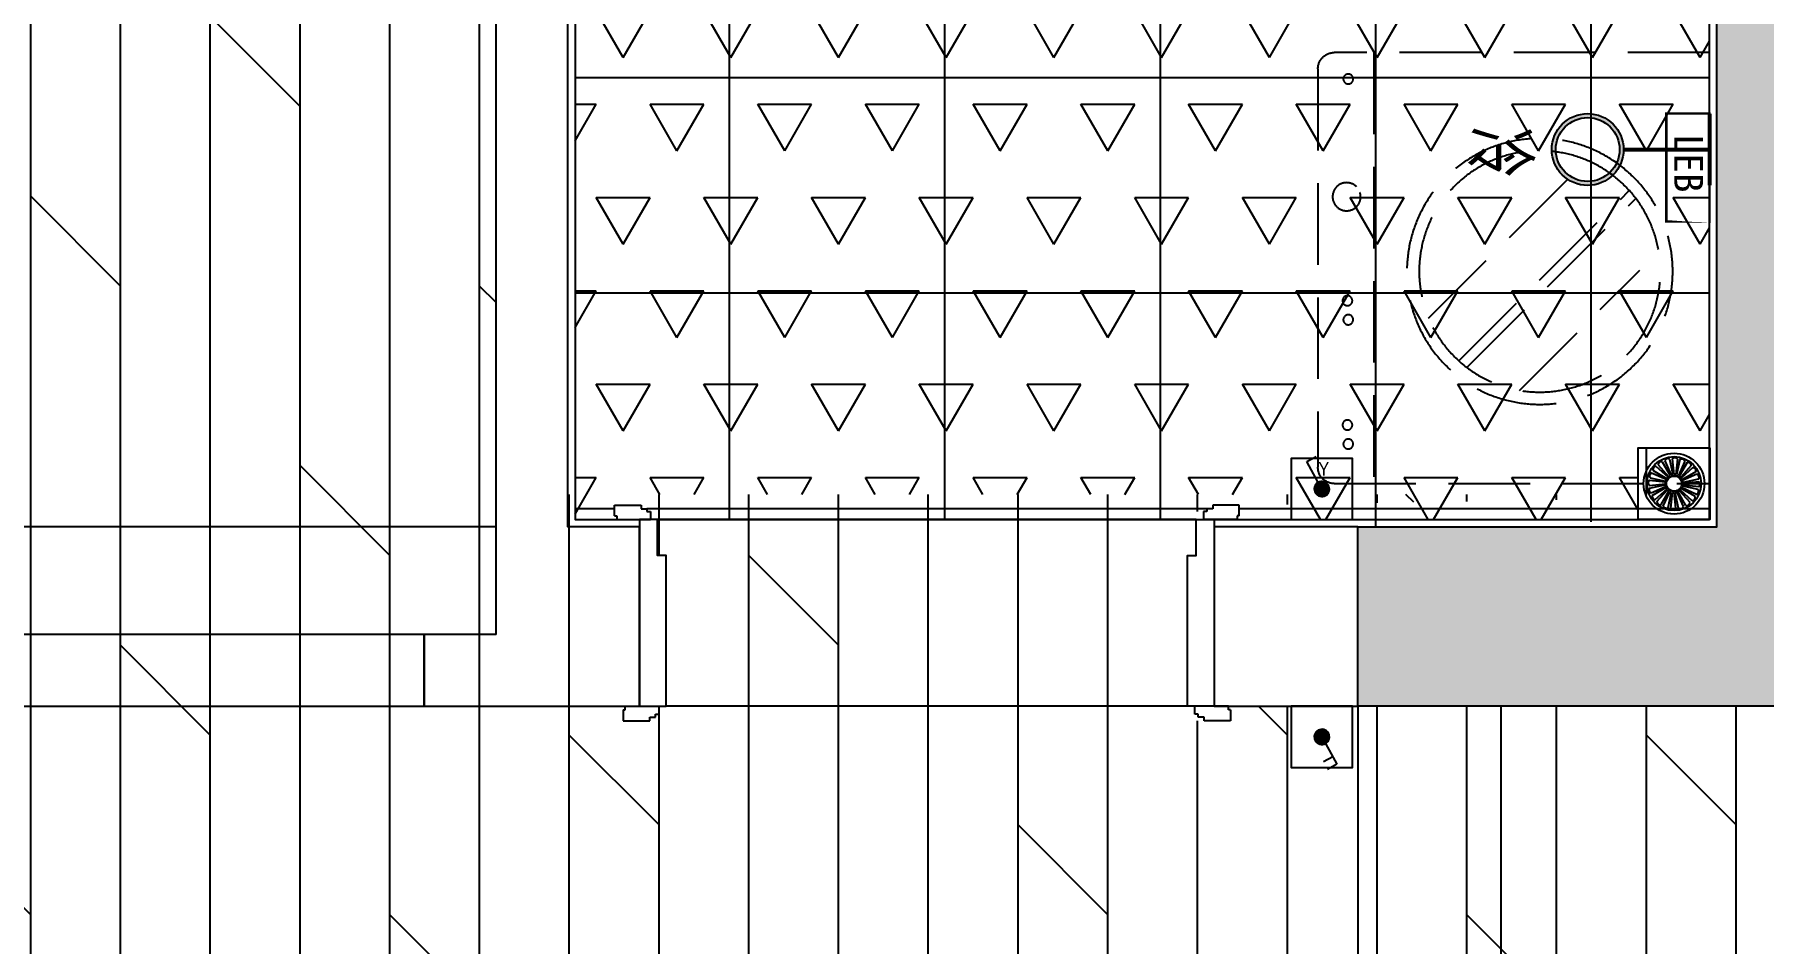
# Model space of a CAD drawing. Header units: millimetres. Extents: x -28014 to 297841, y -81741 to 47579.
# Drawn here: x 64881 to 67288, y -25915 to -24650 of the extents above; entities that cross this region are included whole.
import ezdxf
from ezdxf.enums import TextEntityAlignment as Align

# ---------------------------------------------------------------- set-up
doc = ezdxf.new("R2010")
doc.units = ezdxf.units.MM
doc.header["$MEASUREMENT"] = 0
doc.linetypes.add('DASH', pattern=[0.35, 0.25, -0.1])
for name, color, linetype in [('AR9-剪力墙（柱）线', 6, 'Continuous'), ('AR9-墙线', 160, 'Continuous'), ('DS-4BS-墙体完成面', 20, 'Continuous'), ('EM-开关图标', 14, 'Continuous'), ('EM-弱电图标', 14, 'Continuous'), ('EM-强电图标', 14, 'Continuous'), ('EM-给排水图标', 14, 'Continuous'), ('FC-地漏', 144, 'Continuous'), ('FC-地面造型线', 136, 'Continuous'), ('FC-平面高差线', 144, 'Continuous'), ('FF-活动家具', 51, 'Continuous'), ('FF-门套', 20, 'Continuous'), ('RC-天花轮廓线', 30, 'Continuous')]:
    doc.layers.add(name, color=color, linetype=linetype)
doc.styles.add('HZ', font='bzxw.shx', dxfattribs={"width": 0.9, "bigfont": 'bzhz.shx'})
doc.styles.add('宋体', font='', dxfattribs={"width": 0.8})
doc.styles.get('宋体').set_extended_font_data('SimSun')

# ---------------------------------------------------------------- blocks, each defined once
blk = doc.blocks.new('A$C214622EC')
at = {"linetype": 'ByBlock', "ltscale": 0.01}
h = blk.add_hatch(color=250, dxfattribs=at)
h.dxf.hatch_style = 1
h.paths.add_polyline_path([(-19500.02739120409, 6749.99983642681), (-19700.08216662705, 6749.999836476694), (-19700.08216671791, 5699.999998429616), (-20200.02739049221, 5699.999998429616), (-20200.02739049221, 5449.999999779218), (-19500.02739152883, 5449.999999779218)])
blk.add_lwpolyline([(-19500.02739120409, 6749.99983642681), (-19500.02739152883, 5449.999999779218), (-20200.02739049221, 5449.999999779218), (-20200.02739049221, 5699.999998429616), (-19700.08216671791, 5699.999998429616), (-19700.08216662711, 6749.999836476753)])
blk = doc.blocks.new('FADSASDFADSFFASD')
for p, q in [((772946.0582555493, 351903.3689551179), (772941.0582555493, 351903.3689551179)), ((772941.0582555493, 351903.3689551179), (772941.0582555493, 351856.3689551179)), ((772946.0582555493, 351906.3689551177), (772961.0582555493, 351906.3689551179)), ((772946.0582555493, 351906.3689551179), (772946.0582555493, 351903.3689551179)), ((772961.0582555493, 351906.3689551179), (772961.0582555493, 351869.3689551179)), ((772952.0582555493, 351856.3689551179), (772941.0582555493, 351856.3689551179)), ((772956.0582555493, 351861.3689551179), (772952.0582555493, 351861.3689551179)), ((772952.0582555493, 351861.3689551179), (772952.0582555493, 351856.3689551179)), ((772961.0582555493, 351869.3689551179), (772956.0582555493, 351869.3689551179)), ((772956.0582555493, 351869.3689551179), (772956.0582555493, 351861.3689551179))]:
    blk.add_line(p, q)
blk.add_arc((772959.0582555493, 351899.3689551179), 2, 0, 0)
blk = doc.blocks.new('*U173')
blk.add_lwpolyline([(279.9983895723671, 70.00007680318231), (279.9983895723671, 45.00007680318231), (20.00002550540376, 45.00007680318231), (20.00002550563659, 82.00007680318231), (229.9983895723671, 82.00007680318231), (229.9983895723671, 70.00007680318231), (279.9983895723671, 70.00007680318231)])
at = {"rotation": 180}
blk.add_blockref('FADSASDFADSFFASD', (772961.0582810554, 351928.3690517737), dxfattribs=at)
at = {"xscale": -1, "rotation": 180}
blk.add_blockref('FADSASDFADSFFASD', (-772661.0598659767, 351916.3689651589), dxfattribs=at)
blk = doc.blocks.new('*U172')
blk.add_lwpolyline([(280.0000242607857, 70.00007680318231), (280.0000242607857, 45.00007680318231), (20.00002550540376, 45.00007680318231), (20.00002550563659, 82.00007680318231), (230.0000242607857, 82.00007680318231), (230.0000242607857, 70.00007680318231), (280.0000242607857, 70.00007680318231)])
at = {"rotation": 180}
blk.add_blockref('FADSASDFADSFFASD', (772961.0582810554, 351928.3690517737), dxfattribs=at)
at = {"xscale": -1, "rotation": 180}
blk.add_blockref('FADSASDFADSFFASD', (-772661.0582312882, 351916.3689651589), dxfattribs=at)
blk = doc.blocks.new('A$C4A2424DA')
at = {"linetype": 'DASH', "ltscale": 500}
for p, q in [((0.002667814027518, 600.0924153933303), (660.2928535034878, 600.0924153933303)), ((0.002667814027518, 25.00186097389087), (0.002667814027518, 600.0924153933303)), ((0.002667814027518, 600.0924153933303), (660.2928535034878, 600.0924153933303)), ((0.002667814027518, 25.00186097389087), (0.002667814027518, 600.0924153933303)), ((660.2928535034878, 600.0924153933303), (660.2928535034878, 25.00186097389087)), ((660.2928535034878, 600.0924153933303), (660.2928535034878, 25.00186097389087)), ((142.8048852467909, 308.8845071909018), (326.9861464472488, 493.0657683913597)), ((142.8048852467909, 308.8845071909018), (326.9861464472488, 493.0657683913597)), ((177.7822698350064, 228.2326762131415), (436.7788704014382, 487.2292767795733)), ((177.7822698350064, 228.2326762131415), (436.7788704014382, 487.2292767795733)), ((187.9273818288929, 215.9979400336742), (449.0136065804398, 477.084164785221)), ((187.9273818288929, 215.9979400336742), (449.0136065804398, 477.084164785221)), ((253.4096017917618, 169.5809191265143), (489.2400457081385, 405.411363042891)), ((253.4096017917618, 169.5809191265143), (489.2400457081385, 405.411363042891)), ((660.2928535034878, 85.38189867977052), (0.002667814027518, 85.38189867977052)), ((660.2928535034878, 85.38189867977052), (0.002667814027518, 85.38189867977052)), ((635.2928535034878, 0.0018609738908708), (25.00266781402752, 0.0018609738908708)), ((635.2928535034878, 0.0018609738908708), (25.00266781402752, 0.0018609738908708))]:
    blk.add_line(p, q, dxfattribs=at)
for centre, start, end in [((25.00266781402752, 25.00186097389087), 180, 270), ((25.00266781402752, 25.00186097389087), 180, 270), ((635.2928535034878, 25.00186097389087), 270, 0), ((635.2928535034878, 25.00186097389087), 270, 0)]:
    blk.add_arc(centre, 25, start, end, dxfattribs=at)
for centre, major_axis, ratio, start_param, end_param in [((325.0156687037088, 339.9958779113366), (144.0284286648384, 144.0284286648384), 1, 6.283185307179183, 12.56637061435877), ((325.0156687037088, 339.9958779113366), (144.0284286648384, 144.0284286648384), 1, 6.283185307179183, 12.56637061435877), ((325.0156687037088, 339.9958779113366), (130.7070904660504, 130.7070904660503), 1, 3.141592653589792, 9.42477796076938), ((325.0156687037088, 339.9958779113366), (130.7070904660504, 130.7070904660503), 1, 3.141592653589792, 9.42477796076938), ((60.63004229078066, 46.43343960074708), (-5.37478344416013, 5.374783444160132), 0.99999999997834, -1.570796326784065, 4.712388980395518), ((60.63004229078066, 46.43343960074708), (-5.37478344416013, 5.374783444160132), 0.99999999997834, -1.570796326784065, 4.712388980395518), ((89.78881114302202, 45.16664355807004), (5.374783444043711, 5.374783444043711), 1, 3.141592653600623, 9.424777960780206), ((89.78881114302202, 45.16664355807004), (5.374783444043711, 5.374783444043711), 1, 3.141592653600623, 9.424777960780206), ((250.998677094467, 46.43343960074708), (-5.37478344416013, 5.374783444160132), 0.99999999997834, -1.570796326784065, 4.712388980395518), ((250.998677094467, 46.43343960074708), (-5.37478344416013, 5.374783444160132), 0.99999999997834, -1.570796326784065, 4.712388980395518), ((280.1574459467083, 45.16664355807004), (5.374783444160132, 5.37478344416013), 1, 3.141592653578962, 9.424777960758547), ((280.1574459467083, 45.16664355807004), (5.374783444160132, 5.37478344416013), 1, 3.141592653578962, 9.424777960758547), ((439.4533988046459, 43.89974238723516), (15.22859026002698, 15.22859026002698), 1, 3.141592653589792, 9.42477796076938), ((439.4533988046459, 43.89974238723516), (15.22859026002698, 15.22859026002698), 1, 3.141592653589792, 9.42477796076938), ((619.8359060380608, 46.43343960074708), (5.374783444160132, 5.37478344416013), 0.9999999999783408, 6.283185307168754, 12.56637061434834), ((619.8359060380608, 46.43343960074708), (5.374783444160132, 5.37478344416013), 0.9999999999783408, 6.283185307168754, 12.56637061434834)]:
    blk.add_ellipse(centre, major_axis=major_axis, ratio=ratio, start_param=start_param, end_param=end_param, dxfattribs=at)
blk = doc.blocks.new('f4wr3wr')
for p, q in [((19116.27972934011, 61733.36288297945), (19135.24758245435, 61722.40373720817)), ((19120.4984315898, 61739.16942848364), (19136.78258754814, 61724.51649046672)), ((19123.30677005788, 61741.531318578), (19137.95970807481, 61725.2471626199)), ((19129.1133155619, 61745.75002082746), (19140.07246133324, 61726.78216771339)), ((19132.51406833949, 61747.12848747947), (19141.41775959334, 61727.11332797841)), ((19139.34007196792, 61749.34639050474), (19143.90145000734, 61727.92032791354)), ((19143.00034967845, 61749.60649979505), (19145.28323883424, 61727.81956001668)), ((19150.17763463641, 61749.60649979481), (19147.8947454812, 61727.81956001691)), ((19153.73914379568, 61748.72279041325), (19149.17776575626, 61727.29672782158)), ((19160.56514742423, 61746.50488738791), (19151.66145617084, 61726.48972788692)), ((19163.67926270096, 61744.56386296614), (19152.7201169302, 61725.59600985207)), ((19169.48580820498, 61740.3451607168), (19154.83287018852, 61724.06100475858)), ((19171.84769829968, 61737.53682224813), (19155.56354234158, 61722.88388423144)), ((19176.06640054879, 61731.73027674458), (19157.09854743513, 61720.77113097312)), ((19111.2370925115, 61719.86125491478), (19133.02403228963, 61717.57836575952)), ((19111.2370925115, 61712.68396995735), (19133.02403228963, 61714.9668591122)), ((19111.49720180139, 61709.02369224618), (19132.923264393, 61713.58507028577)), ((19112.12080189341, 61723.42276407458), (19133.54686448455, 61718.86138603475)), ((19113.71510482708, 61702.19768861809), (19133.73026432795, 61711.10137987178)), ((19114.33870491805, 61730.24876770267), (19134.35386441939, 61721.34507644875)), ((19115.09357147885, 61698.79693584039), (19134.06142459298, 61709.75608161167)), ((19119.31227372843, 61692.99039033637), (19135.59642968618, 61707.6433283533)), ((19174.88024268742, 61697.16432960465), (19155.91238957341, 61708.12347537657)), ((19176.82126710948, 61700.27844488207), (19156.80610760837, 61709.18213613628)), ((19177.44486720092, 61728.32952396671), (19157.42970770015, 61719.4258327132)), ((19179.0391701347, 61707.10444851039), (19157.61310754321, 61711.66582655028)), ((19179.92287951603, 61717.84324262763), (19158.13593973813, 61715.56035347236)), ((19179.92287951661, 61710.66595767019), (19158.13593973848, 61712.94884682522)), ((19179.66277022636, 61721.50352033868), (19158.23670763464, 61716.94214229897)), ((19121.6741638222, 61690.18205186864), (19136.32710183947, 61706.46620782622)), ((19127.48070932622, 61685.96334961907), (19138.43985509791, 61704.93120273278)), ((19130.59482460353, 61684.02232519706), (19139.49851585727, 61704.03748469782)), ((19137.42082823196, 61681.80442217155), (19141.98220627138, 61703.23048476293)), ((19140.98233739135, 61680.92071279016), (19143.26522654656, 61702.70765256806)), ((19148.15962234919, 61680.92071278993), (19145.87673319387, 61702.70765256806)), ((19151.81990006019, 61681.18082208006), (19147.25852202042, 61702.60688467149)), ((19158.64590368827, 61683.39872510533), (19149.74221243418, 61703.41388460615)), ((19162.04665646562, 61684.77719175734), (19151.08751069487, 61703.74504487141)), ((19167.85320197023, 61688.9958940068), (19153.2002639533, 61705.28004996484)), ((19170.66154043807, 61691.3577841011), (19154.37738448021, 61706.01072211802))]:
    blk.add_line(p, q)
blk.add_lwpolyline([(19095.57998601394, 61665.26360629225), (19095.57998601359, 61765.26360629225), (19195.57998601359, 61765.26360629225), (19195.57998601394, 61665.26360629225)], close=True)
for radius in [42.35064905914451, 37.6505062399264, 10.55313035217348]:
    blk.add_circle((19145.57998601382, 61715.26360629225), radius)
for centre, radius, start, end in [((19120.89095150726, 61734.44844001986), 4.737278117401089, 94.75284487724441, 193.247155136135), ((19128.02775852149, 61741.13879866042), 4.737278117401092, 76.75284484037662, 175.2471551360499), ((19136.88269985595, 61745.2963131885), 4.737278117401092, 58.75284488067986, 157.2471551181509), ((19146.58899215772, 61746.51401711558), 4.737278117401092, 40.75284487134591, 139.2471551286541), ((19156.1965159073, 61744.67271309678), 4.737278117401092, 22.75284488184904, 121.2471551193201), ((19164.76481974137, 61739.95264079934), 4.737278117401092, 4.752844863950074, 103.2471551321244), ((19171.45517838176, 61732.81583378458), 4.737278117401092, 346.7528448638651, 85.24715514934427), ((19114.32957519102, 61716.27261243603), 4.737278117401092, 130.7528448666424, 229.2471551333576), ((19115.54727911775, 61706.56632013462), 4.737278117401092, 148.7528448658148, 247.2471551497002), ((19116.1708792093, 61725.88013618591), 4.737278117401092, 112.7528448502998, 211.2471551341852), ((19132.48707390623, 61712.07039311156), 1.57623255997641, 322.0651242324077, 73.9348758085531), ((19132.14112949686, 61716.27261243603), 1.57623255997641, 304.0651242217306, 55.93487580971188), ((19133.11067399767, 61720.37606320897), 1.57623255997641, 286.0651242198541, 37.93487576759233), ((19134.11464377574, 61708.18074774143), 1.57623255997641, 340.0651242080531, 91.93487581285645), ((19135.3008016377, 61723.97907107841), 1.57623255997641, 268.0651242138088, 19.93487579194691), ((19138.49712746311, 61726.72894853022), 1.57623255997641, 250.0651242080531, 1.934875786191256), ((19142.38677283318, 61728.35651840019), 1.57623255997641, 232.0651242157352, 343.9348757833507), ((19146.58899215772, 61728.70246280933), 1.57623255997641, 214.0651242023125, 325.9348757976874), ((19150.692442931, 61727.73291830847), 1.57623255997641, 196.0651242166493, 307.9348757842647), ((19154.29545079998, 61725.54279066907), 1.57623255997641, 178.0651242138087, 289.9348757919469), ((19155.85917039041, 61706.54814150656), 1.57623255997641, 88.06512421380874, 199.9348757919469), ((19157.04532825178, 61722.34646484308), 1.57623255997641, 160.0651242080531, 271.9348758128564), ((19158.04929803009, 61710.15114937577), 1.57623255997641, 106.0651242198541, 217.9348757675923), ((19158.67289812199, 61718.45681947324), 1.57623255997641, 142.0651242324077, 253.9348758085531), ((19159.0188425309, 61714.25460014894), 1.57623255997641, 124.0651242217306, 235.9348758097119), ((19175.61269291013, 61723.96089245012), 4.737278117401092, 328.7528448658148, 67.24715514970025), ((19176.83039683709, 61714.25460014871), 4.737278117401092, 310.7528448666424, 49.24715513335762), ((19119.70479364588, 61697.71137880045), 4.737278117401092, 166.752844863865, 265.2471551493443), ((19126.39515228616, 61690.5745717861), 4.737278117401089, 184.7528448639501, 283.2471551321244), ((19134.96345612046, 61685.85449948796), 4.737278117401092, 202.7528448818491, 301.2471551193201), ((19136.86452122824, 61704.9844219159), 1.57623255997641, 358.0651242138088, 109.9348757919469), ((19140.46752909746, 61702.79429427604), 1.57623255997641, 16.06512421664932, 127.9348757842647), ((19144.57097987039, 61701.82474977523), 1.57623255997641, 34.06512420231257, 145.9348757976874), ((19148.77319919493, 61702.17069418461), 1.57623255997641, 52.06512421573528, 163.9348757833507), ((19152.66284456418, 61703.79826405458), 1.57623255997641, 70.06512420805309, 181.9348757861912), ((19154.27727217169, 61685.23089939629), 4.737278117401092, 238.7528448806799, 337.247155118151), ((19163.13221350627, 61689.38841392432), 4.737278117401089, 256.7528448403766, 355.2471551360499), ((19170.2690205205, 61696.07877256494), 4.737278117401092, 274.7528448506558, 13.24715513613497), ((19174.98909281881, 61704.64707639889), 4.737278117401092, 292.7528448502998, 31.24715513418517), ((19144.57097987039, 61684.01319546899), 4.737278117401092, 220.7528448713459, 319.2471551286541)]:
    blk.add_arc(centre, radius, start, end)
blk = doc.blocks.new('双开--平面')
at = {"linetype": 'Continuous'}
h = blk.add_hatch(color=0, dxfattribs=at)
edge = h.paths.add_edge_path()
edge.add_ellipse((132721.2337280157, 52550.99776778795), major_axis=(-33.67239044157301, 9.575949031769538), ratio=0.9999999995228797, start_angle=0, end_angle=360, ccw=False)
at = {"color": 0, "linetype": 'Continuous'}
for p, q in [((132650.9704549747, 52677.89701927213), (132694.585294641, 52702.34585893549)), ((132704.7831466028, 52581.89933811179), (132650.9704549747, 52677.89701927213)), ((132670.5295267062, 52643.00514753958), (132714.1443663884, 52667.45398721182))]:
    blk.add_line(p, q, dxfattribs=at)
at = {"color": 0, "linetype": 'Continuous', "extrusion": (0, 0, -1)}
blk.add_ellipse((132721.2337280157, 52550.99776778795), major_axis=(-33.67239044157301, 9.575949031769538), ratio=0.9999999995228795, start_param=1.568207138530235, end_param=7.851392445709822, dxfattribs=at)
blk = doc.blocks.new('*U66')
at = {"elevation": 1.282387529499829e-10}
blk.add_lwpolyline([(133190.7554036128, 53111.96043004406), (133275.7554036128, 53111.96043004406), (133275.7554036128, 53196.96043004406), (133190.7554036128, 53196.96043004406)], close=True, dxfattribs=at)
blk.add_point((133233.2554036128, 53151.96043004406))
at = {"xscale": 0.3, "yscale": 0.3, "zscale": 0.3}
blk.add_blockref('双开--平面', (93416.8885563842, 37389.15526418239), dxfattribs=at)
blk = doc.blocks.new('浴霸')
at = {"linetype": 'Continuous'}
h = blk.add_hatch(color=0, dxfattribs=at)
edge = h.paths.add_edge_path()
edge.add_ellipse((132721.1777268409, 50857.95861759874), major_axis=(-33.73970859389745, 9.335991741220125), ratio=0.9999999996113518, start_angle=0, end_angle=360, ccw=False)
at = {"color": 0}
for p, q in [((132652.0402987345, 50985.4747483438), (132695.8698091641, 51009.53662722937)), ((132705.0012770528, 50889.00456982334), (132652.0402987345, 50985.4747483438))]:
    blk.add_line(p, q, dxfattribs=at)
at = {"color": 0, "linetype": 'Continuous', "extrusion": (0, 0, -1)}
blk.add_ellipse((132721.1777268409, 50857.95861759874), major_axis=(-33.73970859389745, 9.335991741220125), ratio=0.9999999996113518, start_param=1.584617331103228, end_param=7.867802638282814, dxfattribs=at)
at = {"color": 0, "style": 'HZ', "width": 0.9}
blk.add_text('Y', height=62.83662477473897, dxfattribs=at).set_placement((132731.2642933962, 50951.53389220146), align=Align.MIDDLE)
blk = doc.blocks.new('*U67')
at = {"elevation": 1.282387529499829e-10}
blk.add_lwpolyline([(133190.7554036128, 53111.96043004406), (133275.7554036128, 53111.96043004406), (133275.7554036128, 53196.96043004406), (133190.7554036128, 53196.96043004406)], close=True, dxfattribs=at)
blk.add_point((133233.2554036128, 53151.96043004406))
at = {"xscale": 0.2999999999999999, "yscale": 0.2999999999999999, "zscale": 0.2999999999999999, "rotation": 0.507089957937281}
blk.add_blockref('浴霸', (93553.49679998754, 37545.27892653232), dxfattribs=at)
blk = doc.blocks.new('*U127')
at = {"lineweight": -3}
h = blk.add_hatch(color=12, dxfattribs=at)
h.dxf.hatch_style = 1
edge = h.paths.add_edge_path()
edge.add_arc((75, -169.6747247777529), 49.99999999995343, 0, 360)
edge = h.paths.add_edge_path(flags=17)
edge.add_arc((75, -169.6747247777529), 44.39999999995864, 0, 360)
at = {"color": 12, "lineweight": -3, "const_width": 5.599999999994784}
for points in [[(124.9999999998836, 0), (25, 0)], [(75, -119.6747247778111), (75, 0)]]:
    blk.add_lwpolyline(points, dxfattribs=at)
at = {"color": 12, "lineweight": -3}
for radius in [49.99999999995343, 44.39999999995864]:
    blk.add_circle((75, -169.6747247777529), radius, dxfattribs=at)
at = {"color": 50, "style": '宋体', "width": 0.7}
for tag, p in [('热', (-109.4197038062848, -328.2033340032212)), ('冷', (43.17925840010867, -328.2033340032212))]:
    blk.add_attdef(tag, p, '', height=75, dxfattribs=at)
blk = doc.blocks.new('rsst')
at = {"layer": 'EM-弱电图标', "const_width": 3.340709654370873}
blk.add_lwpolyline([(-60.17703170480672, 75), (-1.164153218269348e-10, 75), (1.164153218269348e-10, -75), (-60.17703170480672, -75.00000000023283)], close=True, dxfattribs=at)
at = {"layer": 'EM-弱电图标', "style": '宋体'}
blk.add_text('LEB', height=40.08851585245047, rotation=270, dxfattribs=at).set_placement((-49.04712359828409, 47.02807360095903))

msp = doc.modelspace()

# ---------------------------------------------------------------- hatches: boundary and pattern name
at = {"layer": 'FC-地面造型线'}
h = msp.add_hatch(dxfattribs=at)
h.set_pattern_fill('TRIANG', color=250, scale=400)
h.set_pattern_definition([(59.99999999999999, (0, 0), (-74.99999985479714, 129.9038104838329), [75, -75]), (120, (0, 0), (-149.9999998547972, 8.383292948721532e-08), [74.99999999999999, -74.99999999999999]), (0, (-37.5, 64.9519052), (75, 129.9038104), [75, -75])])
h.paths.add_polyline_path([(67213.05764110299, -23174.8372108046), (66963.14033462819, -23174.8372139918), (66963.14033275178, -22804.77404686812), (66863.26517646853, -22804.77404686812), (66863.26517646853, -22704.89889081292), (66907.28708906948, -22704.89889081292), (66907.28711378394, -22681.26847358627), (66930.9174815817, -22704.89889081292), (66963.14033224536, -22704.89889081292), (66963.14033041964, -22344.8348588647), (66513.13981170118, -22344.83486114642), (65833.16898661421, -22344.83486114642), (65833.16898661421, -22544.83485881305), (65633.13981169421, -22544.83485883191), (65633.13981169421, -25324.83600522924), (65673.16114557929, -25324.83600522924), (65673.16114557929, -25289.83436902373), (66573.16127620463, -25289.83436902386), (66573.16127620463, -25324.83437053804), (67113.67986162432, -25324.83437053804), (67113.67986162397, -25224.83418201839), (67213.05764110299, -25224.83418201839)])
h = msp.add_hatch(dxfattribs=at)
h.set_pattern_fill('DOLMIT', color=250, scale=500, angle=90)
h.set_pattern_definition([(90, (0, 0), (-125, 7.654042494670958e-15), []), (135, (0, 0), (-249.9999995804922, -249.9999995804921), [176.7766952966369, -353.5533905932737])])
h.paths.add_polyline_path([(72823.14007977518, -25734.93398282301), (72573.1398108608, -25734.93398281894), (72573.13981088431, -25584.83436903937), (72573.13981027635, -25534.83436931401), (72523.13981176208, -25534.83436931401), (72523.13981176208, -25474.83436931645), (72533.13981176168, -25474.83436931645), (72533.13981176168, -25434.83436931799), (72573.13981171073, -25434.83436931799), (72573.13981170952, -25384.83436931975), (71473.13981172862, -25384.83436931975), (71473.13981172982, -25434.83436931799), (71513.1398117294, -25434.83436931799), (71513.1398117294, -25474.83436931645), (71523.139811729, -25474.83436931645), (71523.139811729, -25534.83436931401), (71473.13981173224, -25534.83436931401), (71473.13981173345, -25584.83436931224), (70773.13981115527, -25584.83436933139), (70773.1398111095, -23114.83428835692), (70763.1398111095, -23114.83428835711), (67423.1671929464, -23114.83428844795), (67423.16719265425, -24284.83453254086), (67423.11241629208, -25584.83436918844), (66723.1124173287, -25584.83436918844), (66546.16118958882, -25584.83436928399), (66546.16118958913, -25604.83436929644), (66496.16118958913, -25604.83436929644), (66496.16118958913, -25584.83436929674), (66486.16120944227, -25584.83436929667), (66486.16120944227, -25374.83437054152), (66498.16120944227, -25374.83437054152), (66498.16120944227, -25313.83437054127), (66513.1612762044, -25313.83437054127), (66513.1612762044, -25304.83437054127), (66558.1612762044, -25304.83437054127), (67113.6798616243, -25295.5446527797), (67113.67986162397, -25224.83418201839), (67213.05764110299, -25224.83418201839), (67213.05764110299, -23174.8372108046), (66963.14033462819, -23174.8372139918), (66963.14033275178, -22804.77404686812), (66863.26517646853, -22804.77404686812), (66863.26517646853, -22704.89889081292), (66907.28708906948, -22704.89889081292), (66907.28711378394, -22681.26847358627), (66930.9174815817, -22704.89889081292), (67223.13981212191, -22704.89889078955), (67223.13981100566, -25289.83436900047), (65523.13981169535, -25289.83436902375), (65523.13981169596, -22534.83485881399), (65523.13981169509, -25484.83436929967), (65423.13981172204, -25484.83436929996), (65423.13981172151, -25584.83436929216), (65623.13981171907, -25584.83436929571), (65723.16121234119, -25584.83436929641), (65723.16121234119, -25324.83600522997), (65688.16114557903, -25324.83600522997), (65688.16114557872, -25304.83600522997), (65738.16114557872, -25304.83600522997), (65738.16114557872, -25324.83600523), (65748.16121234119, -25324.83600523), (65748.16121234119, -25374.83600523), (65760.16121234119, -25374.83600523), (65760.16121234119, -25595.83436929621), (65745.16123219382, -25595.83436929621), (65745.16123219382, -25604.83436929621), (65700.16123219382, -25604.83436929621), (65623.1398117196, -25584.83436929571), (65423.13981172151, -25584.83436929216), (65423.13981172204, -25484.83436929996), (65523.13981169509, -25484.83436929967), (65523.13981169596, -22534.83485883279), (65523.14345859645, -22484.83436926208), (62723.13981169883, -22484.83436926208), (62723.13981169777, -25484.83436928378), (64023.13980935182, -25484.83436928756), (64523.13981172204, -25484.83436929269), (64523.13981172151, -25584.83436928739), (64023.1398093598, -25584.8343692871), (64023.13980935951, -25684.83436927214), (63923.13980936061, -25684.83436927249), (63923.13980935985, -25584.83436928332), (62623.13981169835, -25584.83436928035), (61523.08504546358, -25584.83436919961), (61523.08504547237, -26014.83812077358), (60823.16551137915, -26014.83812077358), (60823.16551137915, -30184.83436313507), (61023.13981091534, -30184.83436313507), (61373.13981113903, -30184.83436925945), (63773.13981020445, -30184.8343692598), (64023.13980935329, -30184.83436926007), (64023.139809358, -26584.83436927262), (64023.13980936276, -26584.83436927214), (64023.13980936352, -26584.83436927092), (64223.13980936276, -26584.83436927214), (64223.1398093637, -26684.83436928134), (64323.13980936361, -26684.83436928134), (64323.13980936361, -26784.83436928273), (64223.1398093577, -26784.83440315468), (64223.13980936824, -30184.83440313482), (64223.13981170044, -30184.83436926021), (66723.11241710346, -30184.83436927639), (66723.11241765268, -29084.83449260096), (66723.1398116994, -26784.83436928471), (65223.13980936918, -26784.83436928465), (65223.13980936935, -26684.83436928593), (66923.139811798, -26684.83436928663), (66923.13980936835, -29084.83449270439), (66923.11241760419, -30184.83449260294), (67323.11241825996, -30184.83449260294), (67323.16719971853, -30184.83449258604), (67323.16719971853, -30184.83436924705), (67723.20560110925, -30184.83436922528), (67723.20560112037, -30384.83436922493), (68623.2056011121, -30384.83436917511), (68623.20560110103, -30184.83436917512), (71623.20560110103, -30184.8343690091), (71623.2056011121, -30384.8343690091), (72523.18255660485, -30384.83646460089), (72523.20518196978, -30184.8354167279), (73523.1667775075, -30184.83541673606), (73523.16719664983, -30184.83436894204), (72823.14007977518, -30184.83436927259)])
at = {"layer": 'RC-天花轮廓线'}
h = msp.add_hatch(dxfattribs=at)
h.set_pattern_fill('_USER', color=250, scale=300, double=1, pattern_type=0)
h.set_pattern_definition([(0, (66448.14007217815, -22609.63603642839), (0, 300), []), (90, (66448.14007217815, -22609.63603642839), (-300, 1.83697019872103e-14), [])])
edge = h.paths.add_edge_path()
edge.add_line((67213.05764110299, -23241.98293457401), (67213.05764110299, -23174.8372108046))
edge.add_line((67213.05764110299, -23174.8372108046), (66963.14033462819, -23174.8372139918))
edge.add_line((66963.14033462819, -23174.8372139918), (66963.14033252525, -22832.49780834614))
edge.add_line((66963.14033252525, -22832.49780834614), (66963.14033087599, -22534.83479030981))
edge.add_line((66963.14033087599, -22534.83479030981), (66963.14033087599, -22334.83436930818))
edge.add_line((66963.14033087599, -22334.83436930818), (66523.1398117016, -22334.83436925572))
edge.add_line((66523.1398117016, -22334.83436925572), (66523.13981170164, -22273.16774893207))
edge.add_line((66523.13981170164, -22273.16774893207), (66467.91818887682, -22273.16774893201))
edge.add_line((66467.91818887682, -22273.16774893201), (66467.91818887537, -22344.83486114642))
edge.add_line((66467.91818887537, -22344.83486114642), (65878.39060944006, -22344.83486114642))
edge.add_line((65878.39060944006, -22344.83486114642), (65865.27322787711, -22265.39005557705))
edge.add_arc((65849.8495702108, -22263.56661713466), 15.53107026449548, 321.8160175259451, 353.2575898987632, ccw=False)
edge.add_line((65862.05745339219, -22273.16774893202), (65833.16898661421, -22273.16774893206))
edge.add_line((65833.16898661421, -22273.16774893206), (65833.16898661421, -22544.83485881305))
edge.add_line((65833.16898661421, -22544.83485881305), (65633.13981169421, -22544.83485883191))
edge.add_line((65633.13981169421, -22544.83485883191), (65633.13981169421, -25324.83600522924))
edge.add_line((65633.13981169421, -25324.83600522924), (65688.16114557903, -25324.83600522924))
edge.add_line((65688.16114557903, -25324.83600522924), (65688.16114557872, -25304.83600522997))
edge.add_line((65688.16114557872, -25304.83600522997), (65733.16114557872, -25304.83600522997))
edge.add_line((65733.16114557872, -25304.83600522997), (65733.16114557872, -25313.83600522997))
edge.add_line((65733.16114557872, -25313.83600522997), (65738.16114557872, -25313.83600522997))
edge.add_line((65738.16114557872, -25313.83600522997), (65748.16121234119, -25324.83600523))
edge.add_line((65748.16121234119, -25324.83600523), (66498.16120944227, -25324.83600523))
edge.add_line((66498.16120944227, -25324.83600523), (66498.16120944227, -25324.83437054152))
edge.add_line((66498.16120944227, -25324.83437054152), (66508.1612762044, -25324.83437054152))
edge.add_line((66508.1612762044, -25324.83437054152), (66508.1612762044, -25309.83437054127))
edge.add_line((66508.1612762044, -25309.83437054127), (66521.1612762044, -25309.83437054127))
edge.add_line((66521.1612762044, -25309.83437054127), (66521.1612762044, -25304.83437054127))
edge.add_line((66521.1612762044, -25304.83437054127), (66558.1612762044, -25304.83437054127))
edge.add_line((66558.1612762044, -25304.83437054127), (66558.16127620393, -25334.83437053804))
edge.add_line((66558.16127620393, -25334.83437053804), (66723.1124173287, -25334.83437053804))
edge.add_line((66723.1124173287, -25334.83437053804), (67213.0576411035, -25324.83437053804))
edge.add_line((67213.0576411035, -25324.83437053804), (67213.07897409244, -24311.45923531149))
edge.add_line((67213.07897409244, -24311.45923531149), (67213.05764110299, -23241.98293457401))
h.paths.add_polyline_path([(66907.28700919641, -22781.26847358627), (66907.28711378394, -22681.26847358627), (66957.28706149018, -22731.26852588003)], flags=16)

# ---------------------------------------------------------------- linework, layer by layer
at = {"layer": 'AR9-墙线'}
for p, q in [((65523.13981169509, -25484.83436929967), (65523.13981169596, -22534.83485883279)), ((66523.16120944239, -25334.83437053804), (66523.16120944254, -25584.83436929641)), ((66723.1124173287, -25334.83437053804), (66523.16120944239, -25334.83437053804)), ((65523.13981169509, -25484.83436929967), (65423.13981172204, -25484.83436929996)), ((65423.13981172204, -25484.83436929996), (65423.13981172151, -25584.83436929216)), ((65423.13981172151, -25584.83436929216), (65623.13981171907, -25584.83436929571)), ((65623.1398117196, -25584.83436929571), (65723.16120944248, -25584.83436929641)), ((66523.16120944254, -25584.83436929641), (66723.16726426518, -25584.83436929571))]:
    msp.add_line(p, q, dxfattribs=at)
msp.add_lwpolyline([(65723.16120944248, -25584.83436929641), (65723.16120944262, -25334.83600522924), (65623.13981169449, -25334.83600522924), (65623.13981169421, -22534.83485883285)], dxfattribs=at)
at = {"layer": 'DS-4BS-墙体完成面'}
for points in [[(65833.16898661421, -22273.16774893207), (65833.16898661421, -22544.83485881305), (65633.13981169421, -22544.83485883191), (65633.13981169421, -25324.83600522924), (65723.16120944262, -25324.83600522924)], [(66523.16120944239, -25324.83437053804), (67213.05764110299, -25324.83437053804), (67213.05764110299, -23174.8372108046), (66963.14033462819, -23174.8372139918), (66963.14033041964, -22344.8348588647), (66513.13981170118, -22344.83486114642), (66513.13981170421, -22273.16774893165)]]:
    msp.add_lwpolyline(points, dxfattribs=at)
at = {"layer": 'FC-平面高差线', "color": 144}
msp.add_line((66498.16120944227, -25324.83437054152), (65748.16121234119, -25324.83437054152), dxfattribs=at)
at = {"layer": 'RC-天花轮廓线'}
for p, q in [((65748.16121234119, -25324.83600523), (66498.16120944227, -25324.83600523)), ((62723.13981169782, -25334.69786632774), (65523.12386326407, -25334.69786632774)), ((66486.16120944227, -25584.83436929667), (65760.16121234119, -25584.83436929673))]:
    msp.add_line(p, q, dxfattribs=at)
for points in [[(64523.13981172151, -25584.83436928739), (65423.13981172204, -25584.83436928739), (65423.13981172204, -25484.83436929996), (64523.13981172151, -25484.83436929996)], [(66723.09647196288, -26684.83436928652), (66923.09647142698, -26684.83436928652), (66923.09647142698, -25584.69773708787), (66723.09647196288, -25584.69773708787)]]:
    msp.add_lwpolyline(points, close=True, dxfattribs=at)

# ---------------------------------------------------------------- block references
at = {"layer": 'AR9-剪力墙（柱）线', "color": 6}
msp.add_blockref('A$C214622EC', (86923.1398078209, -31034.83436896765), dxfattribs=at)
at = {"layer": 'EM-开关图标'}
msp.add_blockref('*U67', (-66560.09419417052, -78436.7948005821), dxfattribs=at)
at = {"layer": 'EM-开关图标', "rotation": 180}
msp.add_blockref('*U66', (199906.4166130588, 27527.126060748), dxfattribs=at)
at = {"layer": 'EM-强电图标', "color": 8}
msp.add_blockref('rsst', (67213.05764081387, -24834.83437053599), dxfattribs=at)
at = {"layer": 'EM-给排水图标'}
ref = msp.add_blockref('*U127', (67213.05764105306, -24734.83437053804), dxfattribs=dict(at, rotation=270))
ref.add_attrib('冷', '冷', (66884.85430704984, -24778.01362893815), dxfattribs={"layer": '0', "color": 50, "height": 75, "rotation": 270, "style": '宋体', "width": 0.7})
at = {"layer": 'FC-地漏', "rotation": 180}
msp.add_blockref('f4wr3wr', (86309.2598476379, 36440.42942427387), dxfattribs=at)
at = {"layer": 'FF-活动家具', "extrusion": (0, 0, -1), "xscale": 0.9086916353553534, "yscale": 0.9086916353553534, "zscale": -0.9086916353553534, "rotation": 90}
msp.add_blockref('A$C4A2424DA', (-66667.7586827954, -25274.83679475833), dxfattribs=at)
at = {"layer": 'FF-门套', "xscale": -1, "rotation": 270}
msp.add_blockref('*U173', (65678.161135538, -25604.83439480236), dxfattribs=at)
at = {"layer": 'FF-门套', "rotation": 90.00000000000001}
msp.add_blockref('*U172', (66568.16128624546, -25604.83439480231), dxfattribs=at)

doc.saveas('drawing.dxf')
